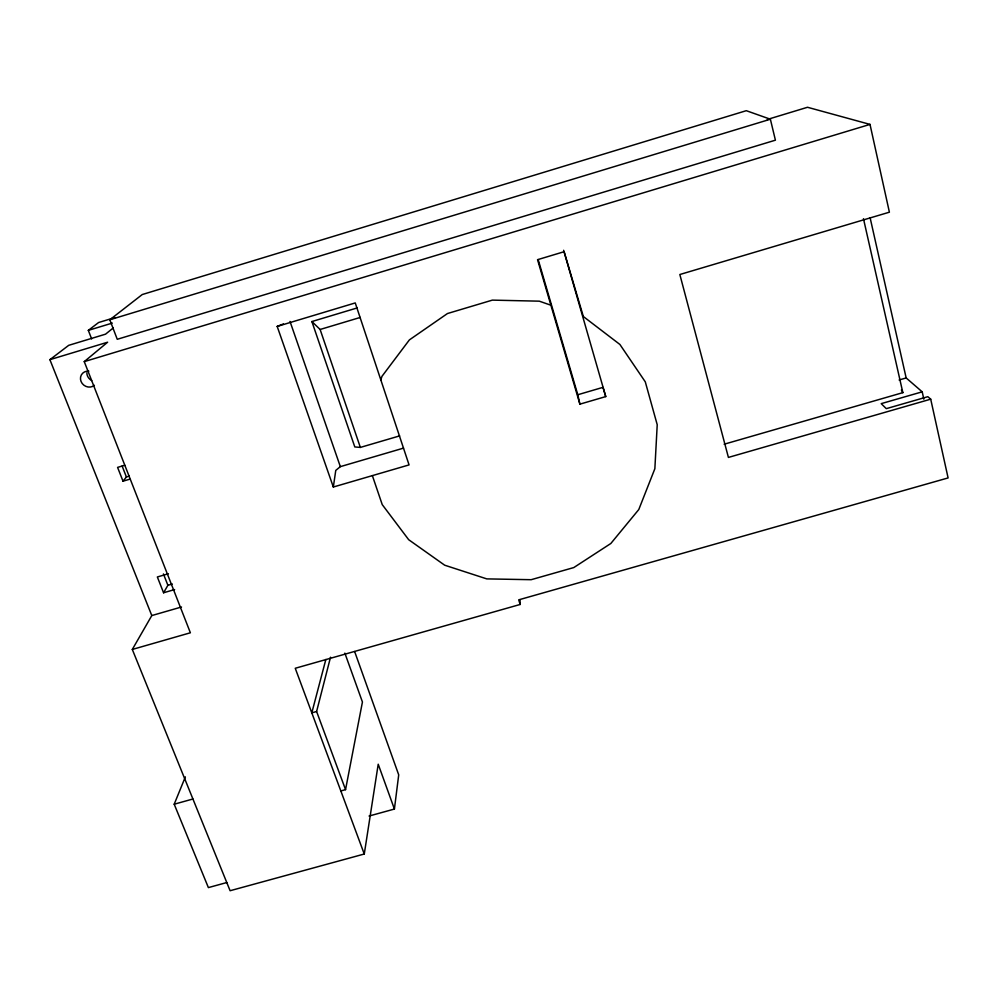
<?xml version="1.0" encoding="UTF-8"?>
<svg xmlns="http://www.w3.org/2000/svg" width="998" height="998" viewBox="0 0 998 998"><rect width="100%" height="100%" fill="white"/><g stroke="black" fill="none" stroke-linecap="round" stroke-linejoin="round"><path stroke-width="1.5" d="M369.06 816.04L394.41 809.054L398.713 774.86L354.639 651.532M333.332 487.024L277.182 326.421L355.251 302.93L409.068 464.906L333.332 487.024L335.765 470.407L340.343 466.64L403.529 448.127M181.511 606.996L151.796 615.566L132.31 649.449L230.101 890.727L364.27 854.014L378.217 764.219L394.41 809.054M340.829 790.952L345.545 789.643L362.436 701.993L344.859 653.129M345.545 789.643L316.603 711.499L330.525 657.208M325.847 659.466L311.813 712.846L316.603 711.499M380.812 379.864L381.997 376.296L409.392 339.894L447.466 313.534L492.351 300.124L539.294 301.171L550.896 305.213M226.783 882.544L208.382 887.596L174.201 804.213L185.354 776.881M168.412 573.763L157.347 576.969L163.572 592.762L167.889 585.302L172.342 584.005M124.775 465.268L117.589 467.388L123.016 481.186L126.409 476.969L129.204 476.146M132.31 649.449L190.381 632.782L84.256 361.625L107.622 342.214L49.9 359.667L151.796 615.566M113.261 327.943L105.551 334.168L68.7 345.333L49.9 359.667M109.805 319.784L142.24 294.547L746.292 110.691L770.381 119.224L775.409 140.182L117.265 339.295L109.805 319.784L770.381 119.224M91.641 338.921L88.323 330.363L98.59 322.529L114.97 317.564M277.182 326.421L283.395 323.938M767.312 119.473L807.519 107.273L870.006 124.401L889.393 212.187L679.838 274.512L728.415 457.421L930.71 399.175L948.1 477.93L518.698 599.848L520.17 604.464L295.246 668.273L364.27 854.014M88.323 330.363L112.312 323.09M84.256 361.625L870.006 124.401M399.649 435.889L360.353 447.416L354.801 446.942L311.887 321.543L357.109 307.958M311.887 321.543L320.121 329.477L360.29 317.426M123.016 481.186L129.752 479.19M579.9 404.153L577.78 394.746L602.992 387.349L605.749 396.593L579.9 404.153L537.548 259.692L564.12 251.708L583.343 316.528L619.895 344.46L645.294 381.86L657.22 424.724L654.863 468.711L638.782 509.541L610.826 543.498L573.8 567.563L531.161 579.701L486.787 578.89L444.671 565.192L408.681 539.706L382.234 504.614L372.366 475.622M163.572 592.762L174.6 589.569M899.111 379.989L906.159 377.943L922.202 391.827L923.836 399.175M724.149 444.222L902.841 392.651L863.47 218.724M922.202 391.827L881.209 403.641L886.299 408.656L927.828 396.693L930.71 399.175M174.201 804.213L192.926 798.999M901.381 390.018L902.841 392.651M122.118 466.029L126.409 476.969M163.435 573.937L167.889 585.302M290.006 321.431L340.343 466.64M320.121 329.477L360.353 447.416M563.645 250.298L605.749 396.593M538.184 259.592L577.78 394.746M870.094 217.651L906.159 377.943M519.958 599.873L520.17 604.464M94.373 385.303A8.446 7.747 35.2 0 1 81.025 381.411A8.446 7.747 35.2 0 1 88.847 371.169M91.716 380.512A8.308 7.647 35.5 0 1 86.863 372.79"/></g></svg>
